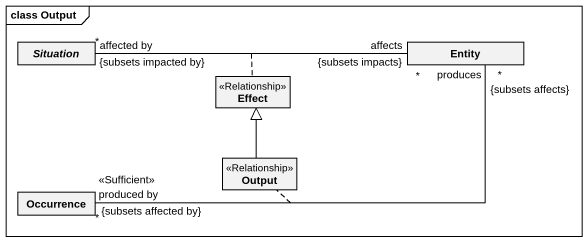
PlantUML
@startuml
mainframe class Output
hide circle
hide empty members
abstract class Situation
class "Entity" as Entity_
class Effect <<Relationship>>
class Occurrence
class Output <<Relationship>>
Situation "affected by\n*\n{subsets impacted by}" -right- "affects\n*\n{subsets impacts}" Entity_
(Situation, Entity_) .. Effect
Occurrence "produced by\n<<Sufficient>>\n*\n{subsets affected by}" -right- "produces\n*\n{subsets affects}" Entity_
(Occurrence, Entity_) .. Output
Output -up-|> Effect
@enduml
